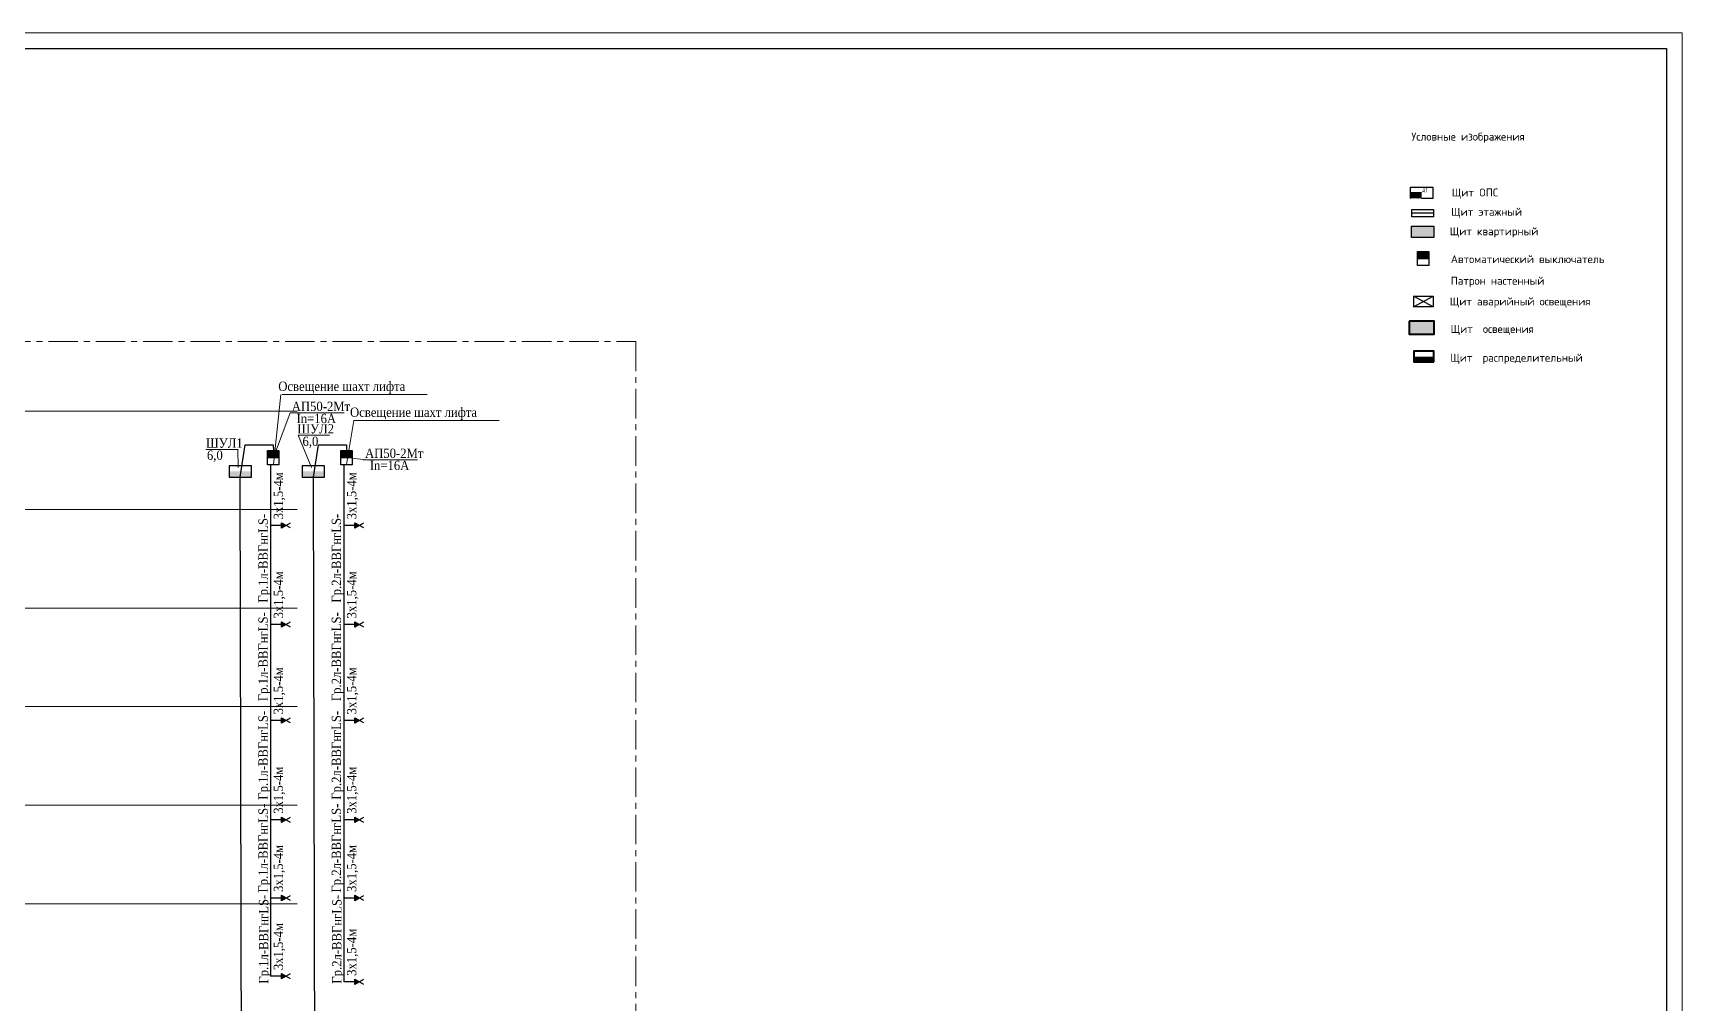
# Model space of a CAD drawing. Header units: millimetres. Extents: x 238368 to 12576735, y -3287118 to 3545602.
# Drawn here: x 5350084 to 5403170, y -1987223 to -1955977 of the extents above; entities that cross this region are included whole.
import ezdxf

# ---------------------------------------------------------------- set-up
doc = ezdxf.new("R2010")
doc.units = ezdxf.units.MM
for name, pattern in [('ACAD_ISO04W100', [30, 24, -3, 0, -3]), ('CENTER', [50.8, 31.75, -6.35, 6.35, -6.35]), ('CONTI', [0])]:
    doc.linetypes.add(name, pattern=pattern)
doc.layers.get('0').update_dxf_attribs({"lineweight": 13})
doc.layers.add('Dimension', color=5, linetype='Continuous')
doc.layers.add('Рамка', color=250, linetype='CONTI')
for name, color, linetype, lineweight in [('Text standart (rus)', 7, 'Continuous', 13), ('ЭЛ', 7, 'Continuous', 30), ('ЭЛ.ос', 7, 'Continuous', 30)]:
    doc.layers.add(name, color=color, linetype=linetype, lineweight=lineweight)
doc.styles.get("Standard").update_dxf_attribs({"font": 'isocpeur.ttf', "width": 0.8})
doc.styles.add('TNRC', font='times.ttf')

# ---------------------------------------------------------------- blocks, each defined once
blk = doc.blocks.new('A$C64CD1D81')
at = {"layer": 'Dimension', "ltscale": 0.1}
h = blk.add_hatch(color=0, dxfattribs=at)
h.set_gradient(color2=(0, 0, 0), one_color=1)
h.paths.add_polyline_path([(0, 364), (0, 0), (728, 0), (728, 364)])
at = {"layer": 'Dimension', "color": 0, "ltscale": 0.1}
for p, q in [((0, 728), (0, 0)), ((0, 728), (1456, 728)), ((728, 364), (0, 364)), ((1456, 0), (728, 0)), ((1456, 728), (1456, 0))]:
    blk.add_line(p, q, dxfattribs=at)
at = {"layer": 'Dimension', "color": 0, "ltscale": 0.1, "insert": (557, 525, -7), "char_height": 320, "width": 1600, "attachment_point": 4}
blk.add_mtext('{\\fGOST type A|b0|i1|c0|p34; \\fGOST type A|b0|i1|c204|p34;А1}', dxfattribs=at)
blk = doc.blocks.new('A$C09176B63')
at = {"layer": 'ЭЛ'}
h = blk.add_hatch(color=256, dxfattribs=at)
h.dxf.hatch_style = 1
h.paths.add_polyline_path([(122, 125), (-105, 125), (-105, -240), (122, -240)])
blk.add_line((-105, 125), (-105, -240), dxfattribs=at)
blk.add_lwpolyline([(-332, 125), (122, 125), (122, -240), (-332, -240)], close=True, dxfattribs=at)
blk = doc.blocks.new('ЩС')
at = {"layer": 'ЭЛ', "lineweight": 25, "ltscale": 0.75}
blk.add_hatch(color=0, dxfattribs=at).paths.add_polyline_path([(160, 84), (160, 0), (-160, 0), (-160, 84)])
at = {"layer": 'ЭЛ', "color": 0, "lineweight": 40, "ltscale": 0.75}
blk.add_lwpolyline([(-160, 84), (-160, -84), (160, -84), (160, 84)], close=True, dxfattribs=at)
blk = doc.blocks.new('A$C73E51638')
at = {"layer": 'ЭЛ'}
h = blk.add_hatch(color=256, dxfattribs=at)
h.dxf.hatch_style = 1
h.paths.add_polyline_path([(12, 74), (-75, -77), (100, -77)])
blk.add_lwpolyline([(-60, 199), (100, -77), (-75, -77), (84, 199)], dxfattribs=at)

msp = doc.modelspace()

# ---------------------------------------------------------------- hatches: boundary and pattern name
at = {"layer": 'ЭЛ'}
msp.add_hatch(color=0, dxfattribs=at).paths.add_polyline_path([(5395182, -1962205), (5395182, -1962563), (5394464, -1962563), (5394464, -1962205)])
at = {"layer": 'ЭЛ', "lineweight": 25, "ltscale": 0.75}
msp.add_hatch(color=0, dxfattribs=at).paths.add_polyline_path([(5395191, -1965263), (5395191, -1965683), (5394391, -1965683), (5394391, -1965263)])
at = {"layer": 'ЭЛ.ос'}
for points in [[(5357114, -1970101), (5357114, -1970280), (5356396, -1970280), (5356396, -1970101)], [(5359472, -1970101), (5359472, -1970280), (5358754, -1970280), (5358754, -1970101)]]:
    msp.add_hatch(color=0, dxfattribs=at).paths.add_polyline_path(points)

# ---------------------------------------------------------------- linework, layer by layer
at = {"color": 7, "lineweight": 18}
for p, q in [((5394476, -1961135), (5394643, -1961135)), ((5394541, -1961129), (5394708, -1961129)), ((5394601, -1961134), (5394601, -1961302)), ((5394671, -1961119), (5394671, -1961312)), ((5394672, -1961128), (5394672, -1961296))]:
    msp.add_line(p, q, dxfattribs=at)
at = {"layer": 'Text standart (rus)'}
for p, q in [((5358060, -1967626), (5357824, -1969878)), ((5362778, -1967626), (5358102, -1967626)), ((5358360, -1968217), (5357824, -1969656)), ((5360105, -1968217), (5358360, -1968217)), ((5358619, -1968935), (5359628, -1968935)), ((5358619, -1968935), (5359053, -1969976)), ((5360418, -1968459), (5360182, -1969878)), ((5365088, -1968459), (5360412, -1968459)), ((5355653, -1969395), (5356686, -1969395)), ((5356679, -1969395), (5356695, -1969976)), ((5360718, -1969721), (5360182, -1969656)), ((5362463, -1969728), (5360718, -1969728))]:
    msp.add_line(p, q, dxfattribs=at)
msp.add_lwpolyline([(5403170, -1955977), (5403170, -2015377), (5284270, -2015377), (5284270, -1955977)], close=True, dxfattribs=at)
at = {"layer": 'Рамка'}
msp.add_lwpolyline([(5402670, -1956477), (5402670, -2014877), (5286270, -2014877), (5286270, -1956477)], close=True, dxfattribs=at)
at = {"layer": 'ЭЛ', "linetype": 'ACAD_ISO04W100', "lineweight": 13, "ltscale": 0.5}
for p, q in [((5293455, -1968154), (5358601, -1968154)), ((5293455, -1971328), (5358601, -1971328)), ((5293455, -1974502), (5358601, -1974502)), ((5293455, -1977675), (5358601, -1977675)), ((5293455, -1980849), (5358601, -1980849)), ((5293455, -1984023), (5358601, -1984023))]:
    msp.add_line(p, q, dxfattribs=at)
at = {"layer": 'ЭЛ', "ltscale": 10}
for points in [[(5394467, -1961659), (5395165, -1961659), (5395165, -1961897), (5394467, -1961897)], [(5395182, -1962563), (5394461, -1962563), (5394461, -1962201), (5395182, -1962201)]]:
    msp.add_lwpolyline(points, close=True, dxfattribs=at)
for points in [[(5395165, -1961778), (5394467, -1961778)], [(5395182, -1962205), (5395182, -1962563), (5394464, -1962563)]]:
    msp.add_lwpolyline(points, dxfattribs=at)
at = {"layer": 'ЭЛ'}
for points in [[(5395162, -1964796), (5394522, -1964460), (5394522, -1964796), (5395162, -1964460)], [(5394522, -1964460), (5395162, -1964460), (5395162, -1964796), (5394522, -1964796)]]:
    msp.add_lwpolyline(points, dxfattribs=at)
at = {"layer": 'ЭЛ', "color": 0, "lineweight": 40, "ltscale": 0.75}
msp.add_lwpolyline([(5394391, -1965263), (5394391, -1965683), (5395191, -1965683), (5395191, -1965263)], close=True, dxfattribs=at)
at = {"layer": 'ЭЛ', "color": 1, "linetype": 'CENTER', "lineweight": 13, "ltscale": 30}
msp.add_lwpolyline([(5289619, -1965916), (5369492, -1965916), (5369492, -1990311), (5289619, -1990311)], close=True, dxfattribs=at)
at = {"layer": 'ЭЛ.ос', "color": 7, "ltscale": 0.5}
for p, q in [((5357734, -1969883), (5357734, -1986359)), ((5360092, -1969883), (5360092, -1986541))]:
    msp.add_line(p, q, dxfattribs=at)
for points in [[(5356755, -1970280), (5356919, -1969243), (5357814, -1969243), (5357824, -1969429)], [(5359113, -1970280), (5359277, -1969243), (5360172, -1969243), (5360182, -1969429)], [(5356819, -1998659), (5356755, -1970280)], [(5359177, -1998659), (5359113, -1970280)], [(5358089, -1971838), (5357734, -1971838)], [(5360447, -1971838), (5360092, -1971838)], [(5358089, -1975030), (5357734, -1975030)], [(5360447, -1975030), (5360092, -1975030)], [(5358089, -1978120), (5357734, -1978120)], [(5360447, -1978120), (5360092, -1978120)], [(5358089, -1981321), (5357734, -1981321)], [(5360447, -1981321), (5360092, -1981321)], [(5358089, -1983840), (5357734, -1983840)], [(5360447, -1983840), (5360092, -1983840)], [(5358089, -1986359), (5357734, -1986359)], [(5360447, -1986541), (5360092, -1986541)]]:
    msp.add_lwpolyline(points, dxfattribs=at)
at = {"layer": 'ЭЛ.ос', "ltscale": 10}
for points in [[(5357114, -1970280), (5357114, -1969922), (5356396, -1969922), (5356396, -1970280)], [(5359472, -1970280), (5359472, -1969922), (5358754, -1969922), (5358754, -1970280)]]:
    msp.add_lwpolyline(points, close=True, dxfattribs=at)

# ---------------------------------------------------------------- block references
at = {"layer": 'ЭЛ', "xscale": 0.5, "yscale": 0.5, "zscale": 0.5}
msp.add_blockref('A$C64CD1D81', (5394422, -1961308, 0), dxfattribs=at)
at = {"layer": 'ЭЛ', "xscale": 2, "yscale": 2, "zscale": 2, "rotation": 180}
msp.add_blockref('ЩС', (5394860, -1966399), dxfattribs=at)
at = {"layer": 'ЭЛ.ос', "rotation": 89.99999999999999}
for p in [(5394780, -1963138), (5357757, -1969551), (5360115, -1969551)]:
    msp.add_blockref('A$C09176B63', p, dxfattribs=at)
at = {"layer": 'ЭЛ.ос', "color": 7, "ltscale": 0.5, "rotation": 269.9999999999824}
for p in [(5358166, -1971826), (5360524, -1971826), (5358166, -1975018), (5360524, -1975018), (5358166, -1978108), (5360524, -1978108), (5358166, -1981309), (5360524, -1981309), (5358166, -1983828), (5360524, -1983828), (5358166, -1986346), (5360524, -1986529)]:
    msp.add_blockref('A$C73E51638', p, dxfattribs=at)

# ---------------------------------------------------------------- texts
at = {"lineweight": 15, "style": 'TNRC', "width": 0.9}
for s, p in [('Освещение шахт лифта', (5357981, -1967508)), ('АП50-2Мт', (5358416, -1968154)), ('In=16А', (5358570, -1968544, 32)), ('Освещение шахт лифта', (5360291, -1968342)), ('ШУЛ2', (5358595, -1968878)), ('ШУЛ1', (5355653, -1969338)), ('6,0', (5355685, -1969727)), ('6,0', (5358761, -1969278)), ('АП50-2Мт', (5360774, -1969665)), ('In=16А', (5360928, -1970055, 32))]:
    msp.add_text(s, height=300, dxfattribs=at).set_placement(p)
for s, p in [('3х1,5-4м', (5358134, -1971643)), ('3х1,5-4м', (5360492, -1971643)), ('Гр.1л-ВВГнгLS-', (5357643, -1974326)), ('Гр.2л-ВВГнгLS-', (5360001, -1974326)), ('3х1,5-4м', (5358134, -1974834)), ('3х1,5-4м', (5360492, -1974834)), ('Гр.1л-ВВГнгLS-', (5357643, -1977499)), ('Гр.2л-ВВГнгLS-', (5360001, -1977499)), ('3х1,5-4м', (5358134, -1977925)), ('3х1,5-4м', (5360492, -1977925)), ('Гр.1л-ВВГнгLS-', (5357643, -1980673)), ('Гр.2л-ВВГнгLS-', (5360001, -1980673)), ('3х1,5-4м', (5358134, -1981126)), ('3х1,5-4м', (5360492, -1981126)), ('Гр.1л-ВВГнгLS-', (5357643, -1983664)), ('Гр.2л-ВВГнгLS-', (5360001, -1983664)), ('3х1,5-4м', (5358134, -1983645)), ('3х1,5-4м', (5360492, -1983645)), ('Гр.1л-ВВГнгLS-', (5357657, -1986597)), ('Гр.2л-ВВГнгLS-', (5360015, -1986597)), ('3х1,5-4м', (5358134, -1986163)), ('3х1,5-4м', (5360492, -1986346))]:
    msp.add_text(s, height=300, rotation=90, dxfattribs=at).set_placement(p)
at = {"layer": 'Text standart (rus)', "color": 0}
for s, height, p in [('Условные изображения', 256.26, (5394460, -1959445)), ('Щит OПС', 256.3, (5395756, -1961244)), ('Щит этажный ', 256.26, (5395735, -1961866)), ('Щит квартирный', 256.26, (5395691, -1962494)), ('Автоматический выключатель', 256.26, (5395727, -1963390)), ('Патрон настенный', 256.26, (5395725, -1964087)), ('Щит аварийный освещения', 256.26, (5395691, -1964753)), ('Щит  освещения', 256.26, (5395720, -1965640)), ('Щит  распределительный', 256.26, (5395709, -1966566))]:
    msp.add_text(s, height=height, dxfattribs=at).set_placement(p)

doc.saveas('drawing.dxf')
